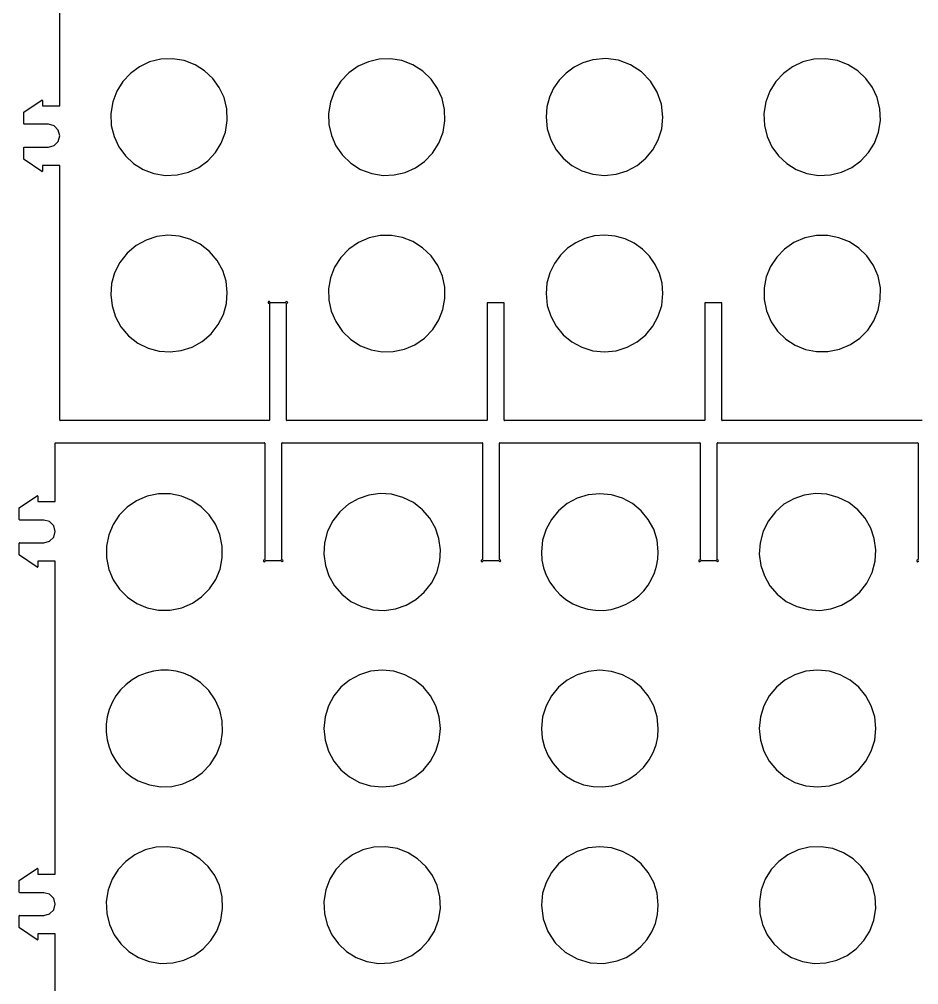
# Model space of a CAD drawing. Extents: x -3 to 521, y -41 to 535.
# Drawn here: x -2.6 to 160.5, y 166.4 to 341.4 of the extents above; entities that cross this region are included whole.
import ezdxf

# ---------------------------------------------------------------- set-up
doc = ezdxf.new("R2010")
doc.units = 0

msp = doc.modelspace()

# ---------------------------------------------------------------- linework, layer by layer
at = {"layer": 'Layer 1'}
for p, q in [((4.76585, 325.731), (4.76585, 382.48)), ((25.2134, 334.282), (23.07209, 334.192609)), ((27.32802, 333.933957), (25.21336, 334.2824)), ((64.7171, 334.268855), (62.674659, 334.195144)), ((66.768869, 333.938153), (64.7171, 334.268855)), ((103.730953, 334.299604), (101.384, 334.088)), ((106.039343, 333.993872), (103.730953, 334.299604)), ((143.613, 334.282), (141.47169, 334.192609)), ((145.72822, 333.933957), (143.61356, 334.2824)), ((19.200724, 332.826931), (17.560442, 331.630294)), ((21.052902, 333.694311), (19.200724, 332.826931)), ((23.07209, 334.192609), (21.052902, 333.694311)), ((29.271865, 333.194439), (27.32802, 333.933957)), ((31.005169, 332.108819), (29.271865, 333.194439)), ((58.844838, 332.910644), (57.170995, 331.737935)), ((60.698316, 333.73606), (58.844838, 332.910644)), ((62.674659, 334.195144), (60.698316, 333.73606)), ((68.7732, 333.184), (66.768869, 333.938153)), ((70.57958, 332.033601), (68.77323, 333.1839)), ((97.97808, 332.749048), (96.533684, 331.688153)), ((99.603264, 333.5593), (97.97808, 332.749048)), ((101.384, 334.088), (99.603264, 333.5593)), ((108.225279, 333.191489), (106.039343, 333.993872)), ((110.204871, 331.913139), (108.225279, 333.191489)), ((137.600324, 332.826931), (135.960042, 331.630294)), ((139.452502, 333.694311), (137.600324, 332.826931)), ((141.47169, 334.192609), (139.452502, 333.694311)), ((147.672065, 333.194439), (145.72822, 333.933957)), ((149.405369, 332.108819), (147.672065, 333.194439)), ((17.560442, 331.630294), (16.176946, 330.144225)), ((32.488205, 330.722072), (31.005169, 332.108819)), ((57.170995, 331.737935), (55.733554, 330.236973)), ((72.075742, 330.591165), (70.57958, 332.033601)), ((96.533684, 331.688153), (95.295313, 330.407522)), ((111.853114, 330.229019), (110.204871, 331.913139)), ((135.960042, 331.630294), (134.576546, 330.144225)), ((150.888405, 330.722072), (149.405369, 332.108819)), ((16.176946, 330.144225), (15.095123, 328.408549)), ((33.681248, 329.079175), (32.488205, 330.722072)), ((34.544571, 327.225102), (33.681248, 329.079175)), ((55.733554, 330.236973), (54.589285, 328.426797)), ((73.242863, 328.913421), (72.075742, 330.591165)), ((95.295313, 330.407522), (94.288203, 328.938064)), ((113.07624, 328.247581), (111.853114, 330.229019)), ((134.576546, 330.144225), (133.494723, 328.408549)), ((152.081448, 329.079175), (150.888405, 330.722072)), ((152.944771, 327.225102), (152.081448, 329.079175)), ((15.095123, 328.408549), (14.359861, 326.46309)), ((54.589285, 328.426797), (53.828453, 326.424992)), ((74.062095, 327.057202), (73.242863, 328.913421)), ((93.537592, 327.310685), (93.068715, 325.556295)), ((94.288203, 328.938064), (93.537592, 327.310685)), ((113.837213, 326.046886), (113.07624, 328.247581)), ((133.494723, 328.408549), (132.759461, 326.46309)), ((-1.70986, 324.653), (1.49013, 326.786)), ((1.563007, 326.789394), (1.49055, 326.786)), ((1.6, 326.727), (1.563007, 326.789394)), ((1.6, 326.727), (1.6, 325.731)), ((1.6, 325.731), (4.76585, 325.731)), ((14.359861, 326.46309), (14.016049, 324.347672)), ((35.038448, 325.204828), (34.544571, 327.225102)), ((53.828453, 326.424992), (53.490913, 324.374337)), ((74.514587, 325.079339), (74.062095, 327.057202)), ((93.068715, 325.556295), (92.90681, 323.7058)), ((114.099, 323.705), (113.837213, 326.046886)), ((132.759461, 326.46309), (132.415649, 324.347672)), ((153.438648, 325.204828), (152.944771, 327.225102)), ((-1.7408, 322.461), (-1.7408, 324.594)), ((-1.70945, 324.653), (-1.740799, 324.594422)), ((14.016049, 324.347672), (14.100752, 322.206172)), ((35.123151, 323.063328), (35.038448, 325.204828)), ((53.490913, 324.374337), (53.557813, 322.331661)), ((74.581487, 323.036663), (74.514587, 325.079339)), ((132.415649, 324.347672), (132.500352, 322.206172)), ((153.523351, 323.063328), (153.438648, 325.204828)), ((-1.7408, 322.461), (-1.72018, 322.411219)), ((-1.72018, 322.411219), (-1.6704, 322.3906)), ((2.70293, 322.39), (-1.6704, 322.39)), ((3.734395, 322.11348), (2.70293, 322.38986)), ((4.48948, 321.358395), (3.734395, 322.11348)), ((14.100752, 322.206172), (14.594629, 320.185898)), ((34.779339, 320.94791), (35.123151, 323.063328)), ((53.557813, 322.331661), (54.010305, 320.353798)), ((74.243947, 320.986008), (74.581487, 323.036663)), ((92.9066, 323.705), (93.127549, 321.574531)), ((113.878151, 321.574531), (114.0991, 323.705)), ((132.500352, 322.206172), (132.994229, 320.185898)), ((153.179539, 320.94791), (153.523351, 323.063328)), ((4.76586, 320.32693), (4.48948, 321.358395)), ((4.48948, 319.295465), (4.76586, 320.32693)), ((34.044077, 319.002451), (34.779339, 320.94791)), ((54.010305, 320.353798), (54.829537, 318.497579)), ((73.483115, 318.984203), (74.243947, 320.986008)), ((93.127549, 321.574531), (93.748657, 319.590901)), ((113.257043, 319.590901), (113.878151, 321.574531)), ((152.444277, 319.002451), (153.179539, 320.94791)), ((2.70293, 318.264), (3.734395, 318.54038)), ((3.734395, 318.54038), (4.48948, 319.295465)), ((14.594629, 320.185898), (15.457952, 318.331825)), ((32.962254, 317.266775), (34.044077, 319.002451)), ((54.829537, 318.497579), (55.996658, 316.819835)), ((72.338846, 317.174027), (73.483115, 318.984203)), ((93.748657, 319.590901), (94.7275, 317.796404)), ((112.2782, 317.796404), (113.257043, 319.590901)), ((132.994229, 320.185898), (133.857552, 318.331825)), ((151.362454, 317.266775), (152.444277, 319.002451)), ((-1.72018, 318.24338), (-1.7408, 318.1936)), ((-1.7408, 316.061), (-1.7408, 318.194)), ((-1.6704, 318.264), (-1.72018, 318.24338)), ((-1.6704, 318.264), (2.70293, 318.264)), ((15.457952, 318.331825), (16.650995, 316.688928)), ((31.578758, 315.780706), (32.962254, 317.266775)), ((55.996658, 316.819835), (57.49282, 315.377399)), ((70.901405, 315.673065), (72.338846, 317.174027)), ((94.7275, 317.796404), (96.021652, 316.233336)), ((110.984048, 316.233336), (112.2782, 317.796404)), ((133.857552, 318.331825), (135.050595, 316.688928)), ((149.978958, 315.780706), (151.362454, 317.266775)), ((-1.7408, 316.061), (-1.709451, 316.002425)), ((1.49013, 313.869), (-1.70986, 316.002)), ((16.650995, 316.688928), (18.134031, 315.302181)), ((18.134031, 315.302181), (19.867335, 314.216561)), ((29.938476, 314.584069), (31.578758, 315.780706)), ((57.49282, 315.377399), (59.29917, 314.2271)), ((69.227562, 314.500356), (70.901405, 315.673065)), ((96.021652, 316.233336), (97.588688, 314.943992)), ((109.417012, 314.943992), (110.984048, 316.233336)), ((135.050595, 316.688928), (136.533631, 315.302181)), ((136.533631, 315.302181), (138.266935, 314.216561)), ((148.338676, 314.584069), (149.978958, 315.780706)), ((1.49055, 313.869), (1.562819, 313.865506)), ((1.562819, 313.865506), (1.600001, 313.927575)), ((4.76585, 314.924), (1.6, 314.924)), ((1.6, 314.924), (1.6, 313.927)), ((4.76585, 268.772), (4.76585, 314.924)), ((19.867335, 314.216561), (21.81118, 313.477043)), ((21.81118, 313.477043), (23.92584, 313.1286)), ((26.06711, 313.218391), (28.086298, 313.716689)), ((28.086298, 313.716689), (29.938476, 314.584069)), ((59.2992, 314.227), (61.303531, 313.472847)), ((61.303531, 313.472847), (63.3553, 313.142145)), ((65.397741, 313.215856), (67.374084, 313.67494)), ((67.374084, 313.67494), (69.227562, 314.500356)), ((97.588688, 314.943992), (99.386184, 313.970666)), ((99.386184, 313.970666), (101.371713, 313.355655)), ((101.371713, 313.355655), (103.50285, 313.141252)), ((103.50285, 313.141252), (105.633987, 313.355655)), ((105.633987, 313.355655), (107.619516, 313.970666)), ((107.619516, 313.970666), (109.417012, 314.943992)), ((138.266935, 314.216561), (140.21078, 313.477043)), ((140.21078, 313.477043), (142.32544, 313.1286)), ((144.46731, 313.218391), (146.486498, 313.716689)), ((146.486498, 313.716689), (148.338676, 314.584069)), ((23.9258, 313.129), (26.06711, 313.218391)), ((63.3553, 313.142145), (65.397741, 313.215856)), ((142.326, 313.129), (144.46731, 313.218391)), ((20.400843, 301.421753), (18.581136, 300.416082)), ((22.348651, 302.04337), (20.400843, 301.421753)), ((24.364623, 302.279657), (22.348651, 302.04337)), ((26.388822, 302.129339), (24.364623, 302.279657)), ((28.361309, 301.591141), (26.388822, 302.129339)), ((30.222148, 300.663786), (28.361309, 301.591141)), ((58.938367, 300.989488), (57.1722, 299.778)), ((60.85183, 301.801049), (58.938367, 300.989488)), ((62.852898, 302.21761), (60.85183, 301.801049)), ((64.881881, 302.244093), (62.852898, 302.21761)), ((66.879085, 301.885426), (64.881881, 302.244093)), ((68.784822, 301.146531), (66.879085, 301.885426)), ((70.539399, 300.032334), (68.784822, 301.146531)), ((99.942756, 301.685984), (98.299427, 300.935833)), ((101.700507, 302.14829), (99.942756, 301.685984)), ((103.536383, 302.302291), (101.700507, 302.14829)), ((105.414084, 302.127526), (103.536383, 302.302291)), ((107.231609, 301.624622), (105.414084, 302.127526)), ((108.893367, 300.829188), (107.231609, 301.624622)), ((139.827305, 301.791056), (137.856381, 300.952488)), ((141.92577, 302.220223), (139.827305, 301.791056)), ((144.004369, 302.2236), (141.92577, 302.220223)), ((146.010017, 301.828951), (144.004369, 302.2236)), ((147.889628, 301.064038), (146.010017, 301.828951)), ((149.590117, 299.956624), (147.889628, 301.064038)), ((18.581136, 300.416082), (16.949468, 299.027632)), ((31.9114, 299.346), (30.222148, 300.663786)), ((33.290913, 297.710273), (31.9114, 299.346)), ((57.1722, 299.778), (55.692542, 298.229562)), ((72.083125, 298.547761), (70.539399, 300.032334)), ((96.806819, 299.918299), (95.501229, 298.653841)), ((98.299427, 300.935833), (96.806819, 299.918299)), ((110.372684, 299.773235), (108.893367, 300.829188)), ((111.642884, 298.48877), (110.372684, 299.773235)), ((136.143631, 299.774749), (134.716979, 298.310837)), ((137.856381, 300.952488), (136.143631, 299.774749)), ((151.058399, 298.534471), (149.590117, 299.956624)), ((16.949468, 299.027632), (15.627156, 297.34192)), ((34.287823, 295.888541), (33.290913, 297.710273)), ((55.692542, 298.229562), (54.58393, 296.471451)), ((73.300222, 296.785455), (72.083125, 298.547761)), ((95.501229, 298.653841), (94.418957, 297.162921)), ((112.677291, 297.007805), (111.642884, 298.48877)), ((134.716979, 298.310837), (133.604353, 296.613754)), ((152.241389, 296.825342), (151.058399, 298.534471)), ((15.627156, 297.34192), (14.694813, 295.483576)), ((34.901077, 293.940534), (34.287823, 295.888541)), ((54.58393, 296.471451), (53.851098, 294.563375)), ((74.117863, 294.874581), (73.300222, 296.785455)), ((94.418957, 297.162921), (93.5963, 295.466)), ((113.44923, 295.362349), (112.677291, 297.007805)), ((133.604353, 296.613754), (132.833676, 294.736499)), ((153.086, 294.857), (152.241389, 296.825342)), ((14.694813, 295.483576), (14.151325, 293.512539)), ((53.851098, 294.563375), (53.498782, 292.56504)), ((74.540783, 292.874848), (74.117863, 294.874581)), ((93.5963, 295.466), (93.080472, 293.617206)), ((113.932025, 293.58441), (113.44923, 295.362349)), ((132.833676, 294.736499), (132.432875, 292.732071)), ((153.509126, 292.757528), (153.0864, 294.8573)), ((14.151325, 293.512539), (13.995577, 291.488751)), ((35.129619, 291.925981), (34.901077, 293.940534)), ((53.498782, 292.56504), (53.531717, 290.536152)), ((74.573718, 290.84596), (74.540783, 292.874848)), ((93.080472, 293.617206), (92.90662, 291.70569)), ((114.099, 291.706), (113.932025, 293.58441)), ((132.432875, 292.732071), (132.429874, 290.653472)), ((153.506125, 290.678929), (153.509126, 292.757528)), ((13.995577, 291.488751), (14.226456, 289.472153)), ((34.972392, 289.904612), (35.129619, 291.925981)), ((53.531717, 290.536152), (53.954637, 288.536419)), ((74.221402, 288.847625), (74.573718, 290.84596)), ((92.9066, 291.705), (93.127549, 289.574531)), ((113.878151, 289.574531), (114.0991, 291.705)), ((132.429874, 290.653472), (132.8526, 288.5537)), ((153.105324, 288.674501), (153.506125, 290.678929)), ((14.226456, 289.472153), (14.842845, 287.522684)), ((34.428342, 287.936155), (34.972392, 289.904612)), ((42.5066, 290.105), (42.564086, 289.966218)), ((42.6048, 290.274972), (42.506666, 290.105)), ((42.564086, 289.966218), (42.702868, 289.908734)), ((42.801067, 290.274972), (42.6048, 290.274972)), ((42.7733, 289.839), (42.702903, 289.9094)), ((42.7733, 289.839), (42.7733, 268.772)), ((42.8992, 290.105), (42.801067, 290.274972)), ((42.8992, 290.105), (42.91982, 290.055219)), ((42.91982, 290.055219), (42.9696, 290.0346)), ((45.6361, 290.035), (42.9694, 290.035)), ((45.6362, 290.035), (45.685981, 290.05562)), ((45.685981, 290.05562), (45.7066, 290.1054)), ((45.764119, 290.244515), (45.706634, 290.105734)), ((45.9029, 290.302), (45.764119, 290.244515)), ((45.853119, 289.88838), (45.8325, 289.8386)), ((45.8326, 268.772), (45.8326, 289.839)), ((45.9029, 289.909), (45.853119, 289.88838)), ((46.098723, 290.105266), (45.9029, 290.301531)), ((45.9029, 289.909), (46.098723, 290.105266)), ((73.48857, 286.939549), (74.221402, 288.847625)), ((85.2991, 290.035), (82.2401, 290.035)), ((82.2401, 290.035), (82.2401, 268.772)), ((85.2991, 268.772), (85.2991, 290.035)), ((93.127549, 289.574531), (93.748657, 287.590901)), ((113.257043, 287.590901), (113.878151, 289.574531)), ((124.766, 290.035), (121.707, 290.035)), ((121.707, 290.035), (121.707, 268.772)), ((124.766, 268.772), (124.766, 290.035)), ((14.842845, 287.522684), (15.843632, 285.700286)), ((33.496414, 286.080341), (34.428342, 287.936155)), ((53.954637, 288.536419), (54.772278, 286.625545)), ((93.748657, 287.590901), (94.7275, 285.796404)), ((112.2782, 285.796404), (113.257043, 287.590901)), ((132.853, 288.554), (133.697611, 286.585658)), ((152.334647, 286.797246), (153.105324, 288.674501)), ((15.843632, 285.700286), (17.2277, 284.0649)), ((32.175551, 284.396898), (33.496414, 286.080341)), ((54.772278, 286.625545), (55.989375, 284.863239)), ((72.379958, 285.181438), (73.48857, 286.939549)), ((94.7275, 285.796404), (96.021652, 284.233336)), ((110.984048, 284.233336), (112.2782, 285.796404)), ((133.697611, 286.585658), (134.880601, 284.876529)), ((151.222021, 285.100163), (152.334647, 286.797246)), ((17.2278, 284.065), (18.917212, 282.75178)), ((30.546093, 283.009987), (32.175551, 284.396898)), ((55.989375, 284.863239), (57.533101, 283.378666)), ((69.134133, 282.421512), (70.9003, 283.633)), ((70.9003, 283.633), (72.379958, 285.181438)), ((96.021652, 284.233336), (97.588688, 282.943992)), ((109.417012, 282.943992), (110.984048, 284.233336)), ((134.880601, 284.876529), (136.348883, 283.454376)), ((148.082619, 282.458512), (149.795369, 283.636251)), ((149.795369, 283.636251), (151.222021, 285.100163)), ((18.917212, 282.75178), (20.77723, 281.828272)), ((20.77723, 281.828272), (22.748132, 281.293149)), ((26.78369, 281.382754), (28.728898, 282.00483)), ((28.728898, 282.00483), (30.546093, 283.009987)), ((57.533101, 283.378666), (59.287678, 282.264469)), ((59.287678, 282.264469), (61.193415, 281.525574)), ((67.22067, 281.609951), (69.134133, 282.421512)), ((97.588688, 282.943992), (99.386184, 281.970666)), ((99.386184, 281.970666), (101.371713, 281.355655)), ((105.633987, 281.355655), (107.619516, 281.970666)), ((107.619516, 281.970666), (109.417012, 282.943992)), ((136.348883, 283.454376), (138.049372, 282.346962)), ((138.049372, 282.346962), (139.928983, 281.582049)), ((146.111695, 281.619944), (148.082619, 282.458512)), ((22.748132, 281.293149), (24.770194, 281.145085)), ((24.770194, 281.145085), (26.78369, 281.382754)), ((61.193415, 281.525574), (63.190619, 281.166907)), ((63.190619, 281.166907), (65.219602, 281.19339)), ((65.219602, 281.19339), (67.22067, 281.609951)), ((101.371713, 281.355655), (103.50285, 281.141252)), ((103.50285, 281.141252), (105.633987, 281.355655)), ((139.928983, 281.582049), (141.934631, 281.1874)), ((141.934631, 281.1874), (144.01323, 281.190777)), ((144.01323, 281.190777), (146.111695, 281.619944)), ((4.76586, 268.772), (4.78648, 268.722219)), ((4.78648, 268.722219), (4.83626, 268.7016)), ((42.703, 268.702), (4.83627, 268.702)), ((42.7029, 268.702), (42.773297, 268.7724)), ((45.8325, 268.772), (45.85312, 268.722219)), ((45.85312, 268.722219), (45.9029, 268.7016)), ((82.1695, 268.702), (45.9028, 268.702)), ((82.1695, 268.702), (82.239897, 268.7724)), ((85.2991, 268.772), (85.31972, 268.722219)), ((85.31972, 268.722219), (85.3695, 268.7016)), ((121.636, 268.702), (85.3696, 268.702)), ((121.636, 268.702), (121.706397, 268.7724)), ((124.766, 268.772), (124.78662, 268.722219)), ((124.78662, 268.722219), (124.8364, 268.7016)), ((161.103, 268.702), (124.836, 268.702)), ((3.99893, 264.675), (3.92853, 264.605)), ((3.92853, 254.008), (3.92853, 264.605)), ((3.99892, 264.675), (41.8657, 264.675)), ((41.91538, 264.654781), (41.8656, 264.6754)), ((41.936, 264.605), (41.91538, 264.654781)), ((41.9359, 264.605), (41.9359, 243.539)), ((45.015819, 264.65438), (44.9952, 264.6046)), ((44.9952, 243.539), (44.9952, 264.605)), ((45.0656, 264.675), (45.015819, 264.65438)), ((45.0655, 264.675), (81.3321, 264.675)), ((81.38198, 264.654781), (81.3322, 264.6754)), ((81.4026, 264.605), (81.38198, 264.654781)), ((81.4027, 264.605), (81.4027, 243.539)), ((84.4617, 243.539), (84.4617, 264.605)), ((84.482419, 264.65438), (84.4618, 264.6046)), ((84.5322, 264.675), (84.482419, 264.65438)), ((84.5323, 264.675), (120.799, 264.675)), ((120.84838, 264.654781), (120.7986, 264.6754)), ((120.869, 264.605), (120.84838, 264.654781)), ((120.869, 264.605), (120.869, 243.539)), ((123.928, 243.539), (123.928, 264.605)), ((123.949219, 264.65438), (123.9286, 264.6046)), ((123.999, 264.675), (123.949219, 264.65438)), ((123.999, 264.675), (160.265, 264.675)), ((160.336, 264.605), (160.265602, 264.6754)), ((160.336, 264.605), (160.336, 243.539)), ((-2.5472, 252.93), (0.652799, 255.063)), ((0.725486, 255.067071), (0.653215, 255.063578)), ((0.762666, 255.005), (0.725486, 255.067071)), ((0.762665, 255.005), (0.762665, 254.008)), ((0.762665, 254.008), (3.92853, 254.008)), ((18.659321, 254.162341), (16.97256, 253.008047)), ((20.570202, 254.979809), (18.659321, 254.162341)), ((22.6674, 255.414), (20.570202, 254.979809)), ((24.805792, 255.403484), (22.6674, 255.414)), ((26.837881, 254.981595), (24.805792, 255.403484)), ((28.71758, 254.186175), (26.837881, 254.981595)), ((30.398803, 253.055065), (28.71758, 254.186175)), ((58.865367, 254.521039), (57.102863, 253.513677)), ((60.786944, 255.175819), (58.865367, 254.521039)), ((62.812924, 255.45335), (60.786944, 255.175819)), ((64.888633, 255.328966), (62.812924, 255.45335)), ((66.9594, 254.778), (64.888633, 255.328966)), ((68.87412, 253.816177), (66.95935, 254.7781)), ((70.509518, 252.531844), (68.87412, 253.816177)), ((98.549084, 254.605334), (96.751588, 253.632008)), ((100.534613, 255.220345), (98.549084, 254.605334)), ((102.66575, 255.434748), (100.534613, 255.220345)), ((104.796887, 255.220345), (102.66575, 255.434748)), ((106.782416, 254.605334), (104.796887, 255.220345)), ((108.579912, 253.632008), (106.782416, 254.605334)), ((137.798967, 254.521039), (136.036463, 253.513677)), ((139.720544, 255.175819), (137.798967, 254.521039)), ((141.746524, 255.45335), (139.720544, 255.175819)), ((143.822233, 255.328966), (141.746524, 255.45335)), ((145.893, 254.778), (143.822233, 255.328966)), ((147.805178, 253.814728), (145.893, 254.778)), ((149.438131, 252.529809), (147.805178, 253.814728)), ((-2.57813, 250.738), (-2.57813, 252.871)), ((-2.54678, 252.93), (-2.578129, 252.871425)), ((16.97256, 253.008047), (15.547721, 251.563377)), ((31.835465, 251.626106), (30.398803, 253.055065)), ((55.554106, 252.178399), (54.273767, 250.539871)), ((57.102863, 253.513677), (55.554106, 252.178399)), ((71.841013, 250.979833), (70.509518, 252.531844)), ((95.184552, 252.342664), (93.8904, 250.779596)), ((96.751588, 253.632008), (95.184552, 252.342664)), ((110.146948, 252.342664), (108.579912, 253.632008)), ((111.4411, 250.779596), (110.146948, 252.342664)), ((134.487706, 252.178399), (133.207367, 250.539871)), ((136.036463, 253.513677), (134.487706, 252.178399)), ((150.767414, 250.977866), (149.438131, 252.529809)), ((-2.57813, 250.738), (-2.50773, 250.667614)), ((1.8656, 250.668), (-2.50773, 250.668)), ((2.897065, 250.39148), (1.8656, 250.66786)), ((3.65215, 249.636395), (2.897065, 250.39148)), ((15.547721, 251.563377), (14.422607, 249.874781)), ((32.981479, 249.937138), (31.835465, 251.626106)), ((54.273767, 250.539871), (53.316519, 248.62276)), ((72.844071, 249.214876), (71.841013, 250.979833)), ((93.8904, 250.779596), (92.911557, 248.985099)), ((112.419943, 248.985099), (111.4411, 250.779596)), ((133.207367, 250.539871), (132.250119, 248.62276)), ((151.768582, 249.213521), (150.767414, 250.977866)), ((3.92853, 248.60493), (3.65215, 249.636395)), ((3.65215, 247.573465), (3.92853, 248.60493)), ((14.422607, 249.874781), (13.63502, 247.988709)), ((33.790759, 248.026002), (32.981479, 249.937138)), ((53.316519, 248.62276), (52.760502, 246.553344)), ((73.49416, 247.291707), (72.844071, 249.214876)), ((92.911557, 248.985099), (92.290449, 247.001469)), ((113.041051, 247.001469), (112.419943, 248.985099)), ((132.250119, 248.62276), (131.694102, 246.553344)), ((152.41719, 247.291398), (151.768582, 249.213521)), ((1.8656, 246.542), (2.897065, 246.81838)), ((2.897065, 246.81838), (3.65215, 247.573465)), ((13.63502, 247.988709), (13.222764, 245.951612)), ((34.217219, 245.930539), (33.790759, 248.026002)), ((73.766747, 245.265056), (73.49416, 247.291707)), ((92.290449, 247.001469), (92.0695, 244.871)), ((113.262, 244.871), (113.041051, 247.001469)), ((152.688794, 245.266119), (152.41719, 247.291398)), ((-2.557515, 246.521375), (-2.57813, 246.471586)), ((-2.57813, 244.338), (-2.57813, 246.471)), ((-2.50773, 246.542), (-2.557515, 246.521375)), ((-2.50773, 246.542), (1.8656, 246.542)), ((13.222764, 245.951612), (13.223641, 243.809939)), ((34.218404, 243.792121), (34.217219, 245.930539)), ((52.760502, 246.553344), (52.631053, 244.477944)), ((73.637298, 243.189656), (73.766747, 245.265056)), ((131.694102, 246.553344), (131.564653, 244.477944)), ((152.558947, 243.192308), (152.688794, 245.266119)), ((-2.57813, 244.338), (-2.546781, 244.279411)), ((0.652799, 242.145), (-2.547201, 244.2786)), ((13.223641, 243.809939), (13.651066, 241.711352)), ((33.807641, 241.757755), (34.218404, 243.792121)), ((41.8656, 243.468), (41.695624, 243.369864)), ((41.695624, 243.369864), (41.695624, 243.173593)), ((41.8656, 243.468), (41.936, 243.538386)), ((41.8656, 243.075), (42.061866, 243.271257)), ((42.082414, 243.321375), (42.0618, 243.271586)), ((42.1322, 243.342), (42.082414, 243.321375)), ((42.1324, 243.341), (44.7988, 243.341)), ((44.848685, 243.32079), (44.7989, 243.341414)), ((44.8693, 243.271), (44.848685, 243.32079)), ((44.8693, 243.271), (45.065566, 243.075177)), ((44.9952, 243.538), (45.0656, 243.467614)), ((45.204322, 243.409793), (45.065534, 243.467285)), ((45.065566, 243.075177), (45.261831, 243.271)), ((45.2618, 243.271), (45.204322, 243.409793)), ((52.631053, 244.477944), (52.90364, 242.451293)), ((81.3322, 243.468), (81.162224, 243.369864)), ((81.162224, 243.369864), (81.162224, 243.173593)), ((81.3322, 243.468), (81.4026, 243.538386)), ((81.3322, 243.075), (81.528466, 243.271257)), ((81.549114, 243.321375), (81.5285, 243.271586)), ((81.5989, 243.342), (81.549114, 243.321375)), ((81.5988, 243.341), (84.2656, 243.341)), ((84.315285, 243.32079), (84.2655, 243.341414)), ((84.3359, 243.271), (84.315285, 243.32079)), ((84.3359, 243.271), (84.532165, 243.0755)), ((84.4618, 243.538), (84.5322, 243.467614)), ((84.532165, 243.0755), (84.728431, 243.271)), ((84.671022, 243.409793), (84.532234, 243.467285)), ((84.7285, 243.271), (84.671022, 243.409793)), ((92.0693, 244.871), (92.169991, 243.412237)), ((92.169991, 243.412237), (92.465117, 242.001022)), ((112.949935, 242.317451), (113.183023, 243.577745)), ((113.183023, 243.577745), (113.26218, 244.87131)), ((120.799, 243.468), (120.629024, 243.369864)), ((120.629024, 243.369864), (120.629024, 243.173593)), ((120.799, 243.468), (120.8694, 243.538386)), ((120.799, 243.075), (120.995266, 243.271257)), ((121.016214, 243.321375), (120.9956, 243.271586)), ((121.066, 243.342), (121.016214, 243.321375)), ((121.066, 243.341), (123.732, 243.341)), ((123.782385, 243.32079), (123.7326, 243.341414)), ((123.803, 243.271), (123.782385, 243.32079)), ((123.803, 243.271), (123.999266, 243.075177)), ((123.928, 243.538), (123.9984, 243.467614)), ((124.137522, 243.409793), (123.998734, 243.467285)), ((123.999266, 243.075177), (124.195531, 243.271)), ((124.195, 243.271), (124.137522, 243.409793)), ((131.564653, 244.477944), (131.83724, 242.451293)), ((160.265, 243.468), (160.095024, 243.369864)), ((160.095024, 243.369864), (160.095024, 243.173593)), ((160.265, 243.468), (160.335397, 243.538386)), ((160.265, 243.075), (160.461266, 243.271257)), ((0.653215, 242.146), (0.725478, 242.142503)), ((0.725478, 242.142503), (0.762666, 242.204561)), ((3.92853, 243.2), (0.762665, 243.2)), ((0.762665, 243.2), (0.762665, 242.204)), ((3.92853, 186.454), (3.92853, 243.2)), ((13.651066, 241.711352), (14.462366, 239.797844)), ((33.022519, 239.873731), (33.807641, 241.757755)), ((41.695624, 243.173593), (41.8656, 243.075457)), ((52.90364, 242.451293), (53.553729, 240.528124)), ((73.081281, 241.12024), (73.637298, 243.189656)), ((81.162224, 243.173593), (81.3322, 243.075457)), ((92.465117, 242.001022), (92.944348, 240.65444)), ((112.569436, 241.102851), (112.949935, 242.317451)), ((120.629024, 243.173593), (120.799, 243.075457)), ((131.83724, 242.451293), (132.487329, 240.528124)), ((152.003205, 241.124588), (152.558947, 243.192308)), ((160.095024, 243.173593), (160.265, 243.075457)), ((14.462366, 239.797844), (15.611213, 238.107368)), ((31.900625, 238.186343), (33.022519, 239.873731)), ((53.553729, 240.528124), (54.556787, 238.763167)), ((72.124033, 239.203129), (73.081281, 241.12024)), ((92.944348, 240.65444), (93.597356, 239.389575)), ((111.392288, 238.860416), (112.048047, 239.946365)), ((112.048047, 239.946365), (112.569436, 241.102851)), ((132.487329, 240.528124), (133.490387, 238.763167)), ((151.046862, 239.208935), (152.003205, 241.124588)), ((15.611213, 238.107368), (17.05128, 236.677877)), ((30.479549, 236.741884), (31.900625, 238.186343)), ((54.556787, 238.763167), (55.888282, 237.211156)), ((70.843694, 237.564601), (72.124033, 239.203129)), ((93.597356, 239.389575), (94.413815, 238.223515)), ((94.413815, 238.223515), (95.383396, 237.173343)), ((110.60868, 237.857425), (111.392288, 238.860416)), ((133.490387, 238.763167), (134.821882, 237.211156)), ((149.767862, 237.571342), (151.046862, 239.208935)), ((17.05128, 236.677877), (18.736238, 235.547322)), ((28.796877, 235.586645), (30.479549, 236.741884)), ((55.888282, 237.211156), (57.52368, 235.926823)), ((69.294937, 236.229323), (70.843694, 237.564601)), ((95.383396, 237.173343), (96.49577, 236.256146)), ((96.49577, 236.256146), (97.740611, 235.489009)), ((108.684, 236.15), (109.703744, 236.949812)), ((109.703744, 236.949812), (110.60868, 237.857425)), ((134.821882, 237.211156), (136.45728, 235.926823)), ((146.460031, 235.228902), (148.220741, 236.23645)), ((148.220741, 236.23645), (149.767862, 237.571342)), ((18.736238, 235.547322), (20.619759, 234.753656)), ((20.619759, 234.753656), (22.655516, 234.334831)), ((24.7971, 234.329), (26.890198, 234.76692)), ((26.890198, 234.76692), (28.796877, 235.586645)), ((57.52368, 235.926823), (59.43845, 234.9649)), ((59.4384, 234.965), (61.509167, 234.414034)), ((63.584876, 234.28965), (65.610856, 234.567181)), ((65.610856, 234.567181), (67.532433, 235.221961)), ((67.532433, 235.221961), (69.294937, 236.229323)), ((97.740611, 235.489009), (99.079021, 234.900126)), ((99.079021, 234.900126), (100.465706, 234.505496)), ((100.465706, 234.505496), (101.880738, 234.303919)), ((104.716125, 234.475105), (106.096626, 234.845462)), ((106.096626, 234.845462), (107.42576, 235.404058)), ((107.42576, 235.404058), (108.6836, 236.14969)), ((136.45728, 235.926823), (138.37205, 234.9649)), ((138.372, 234.965), (140.441718, 234.416747)), ((142.515986, 234.294408), (144.540268, 234.57334)), ((144.540268, 234.57334), (146.460031, 235.228902)), ((22.655516, 234.334831), (24.79718, 234.3288)), ((61.509167, 234.414034), (63.584876, 234.28965)), ((101.880738, 234.303919), (103.304187, 234.294189)), ((103.304187, 234.294189), (104.716125, 234.475105)), ((140.441718, 234.416747), (142.515986, 234.294408)), ((19.114674, 222.408977), (17.892154, 221.713154)), ((20.401255, 222.930881), (19.114674, 222.408977)), ((21.734099, 223.277794), (20.401255, 222.930881)), ((23.095406, 223.448645), (21.734099, 223.277794)), ((24.467378, 223.442363), (23.095406, 223.448645)), ((25.832217, 223.257876), (24.467378, 223.442363)), ((27.172124, 222.894112), (25.832217, 223.257876)), ((28.4693, 222.35), (27.172124, 222.894112)), ((30.27558, 221.199601), (28.46923, 222.3499)), ((59.084801, 222.625943), (57.290304, 221.6471)), ((61.068431, 223.247051), (59.084801, 222.625943)), ((63.1989, 223.468), (61.068431, 223.247051)), ((65.329369, 223.246551), (63.1989, 223.4675)), ((67.312999, 222.625443), (65.329369, 223.246551)), ((69.107496, 221.6466), (67.312999, 222.625443)), ((98.549084, 222.605334), (96.751588, 221.632008)), ((100.534613, 223.220345), (98.549084, 222.605334)), ((102.66575, 223.434748), (100.534613, 223.220345)), ((104.796887, 223.220345), (102.66575, 223.434748)), ((106.782416, 222.605334), (104.796887, 223.220345)), ((108.579912, 221.632008), (106.782416, 222.605334)), ((138.017901, 222.625943), (136.223404, 221.6471)), ((140.001531, 223.247051), (138.017901, 222.625943)), ((142.132, 223.468), (140.001531, 223.247051)), ((144.262469, 223.246551), (142.132, 223.4675)), ((146.246099, 222.625443), (144.262469, 223.246551)), ((148.040596, 221.6466), (146.246099, 222.625443)), ((16.77235, 220.861823), (15.787368, 219.883312)), ((17.892154, 221.713154), (16.77235, 220.861823)), ((31.771742, 219.757165), (30.27558, 221.199601)), ((57.290304, 221.6471), (55.727236, 220.352948)), ((70.670564, 220.352448), (69.107496, 221.6466)), ((96.751588, 221.632008), (95.184552, 220.342664)), ((110.146948, 220.342664), (108.579912, 221.632008)), ((136.223404, 221.6471), (134.660336, 220.352948)), ((149.603664, 220.352448), (148.040596, 221.6466)), ((14.945178, 218.793571), (14.253751, 217.608549)), ((15.787368, 219.883312), (14.945178, 218.793571)), ((32.938863, 218.079421), (31.771742, 219.757165)), ((54.437892, 218.785912), (53.464566, 216.988416)), ((55.727236, 220.352948), (54.437892, 218.785912)), ((71.959908, 218.785412), (70.670564, 220.352448)), ((72.933234, 216.987916), (71.959908, 218.785412)), ((93.8904, 218.779596), (92.911557, 216.985099)), ((95.184552, 220.342664), (93.8904, 218.779596)), ((111.4411, 218.779596), (110.146948, 220.342664)), ((112.419943, 216.985099), (111.4411, 218.779596)), ((133.370992, 218.785912), (132.397666, 216.988416)), ((134.660336, 220.352948), (133.370992, 218.785912)), ((150.893008, 218.785412), (149.603664, 220.352448)), ((151.866334, 216.987916), (150.893008, 218.785412)), ((14.253751, 217.608549), (13.72106, 216.344197)), ((33.758095, 216.223202), (32.938863, 218.079421)), ((53.464566, 216.988416), (52.849555, 215.002887)), ((73.548245, 215.002387), (72.933234, 216.987916)), ((92.911557, 216.985099), (92.290449, 215.001469)), ((113.041051, 215.001469), (112.419943, 216.985099)), ((132.397666, 216.988416), (131.782655, 215.002887)), ((152.481345, 215.002387), (151.866334, 216.987916)), ((13.72106, 216.344197), (13.355074, 215.016464)), ((34.210587, 214.245339), (33.758095, 216.223202)), ((13.163765, 213.641301), (13.155105, 212.234656)), ((13.355074, 215.016464), (13.163765, 213.641301)), ((34.277487, 212.202663), (34.210587, 214.245339)), ((52.849555, 215.002887), (52.635152, 212.87175)), ((73.762648, 212.87125), (73.548245, 215.002387)), ((92.290449, 215.001469), (92.0695, 212.871)), ((113.262, 212.871), (113.041051, 215.001469)), ((131.782655, 215.002887), (131.568252, 212.87175)), ((152.695748, 212.87125), (152.481345, 215.002387)), ((13.155105, 212.234656), (13.332477, 210.839212)), ((33.939947, 210.152008), (34.277487, 212.202663)), ((52.635152, 212.87175), (52.849555, 210.740613)), ((73.548245, 210.740113), (73.762648, 212.87125)), ((92.0693, 212.871), (92.212116, 211.133468)), ((113.156101, 211.378413), (113.26183, 212.87149)), ((131.568252, 212.87175), (131.782655, 210.740613)), ((152.481345, 210.740113), (152.695748, 212.87125)), ((13.332477, 210.839212), (13.687401, 209.496936)), ((33.179115, 208.150203), (33.939947, 210.152008)), ((52.849555, 210.740613), (53.464566, 208.755084)), ((72.933234, 208.754584), (73.548245, 210.740113)), ((92.212116, 211.133468), (92.627177, 209.475737)), ((112.843084, 209.922199), (113.156101, 211.378413)), ((131.782655, 210.740613), (132.397666, 208.755084)), ((151.866334, 208.754584), (152.481345, 210.740113)), ((13.687401, 209.496936), (14.21005, 208.222708)), ((53.464566, 208.755084), (54.437892, 206.957588)), ((71.959908, 206.957088), (72.933234, 208.754584)), ((92.627177, 209.475737), (93.294511, 207.924388)), ((111.62, 207.206), (112.328981, 208.524257)), ((112.328981, 208.524257), (112.843084, 209.922199)), ((132.397666, 208.755084), (133.370992, 206.957588)), ((150.893008, 206.957088), (151.866334, 208.754584)), ((14.21005, 208.222708), (14.890596, 207.031404)), ((14.890596, 207.031404), (15.719211, 205.937903)), ((32.034846, 206.340027), (33.179115, 208.150203)), ((54.437892, 206.957588), (55.727236, 205.390552)), ((70.670564, 205.390052), (71.959908, 206.957088)), ((93.294511, 207.924388), (94.194147, 206.506)), ((94.194147, 206.506), (95.306114, 205.247152)), ((110.570305, 205.813549), (111.62, 207.20551)), ((133.370992, 206.957588), (134.660336, 205.390552)), ((149.603664, 205.390052), (150.893008, 206.957088)), ((15.719211, 205.937903), (16.686068, 204.957084)), ((16.686068, 204.957084), (17.781341, 204.103824)), ((28.923562, 203.666356), (30.597405, 204.839065)), ((30.597405, 204.839065), (32.034846, 206.340027)), ((55.727236, 205.390552), (57.290304, 204.0964)), ((69.107496, 204.0959), (70.670564, 205.390052)), ((95.306114, 205.247152), (96.610442, 204.174423)), ((109.333215, 204.634586), (110.570305, 205.813549)), ((134.660336, 205.390552), (136.223404, 204.0964)), ((148.040596, 204.0959), (149.603664, 205.390052)), ((17.781341, 204.103824), (18.995201, 203.393001)), ((18.9952, 203.393), (20.999531, 202.638847)), ((27.070084, 202.84094), (28.923562, 203.666356)), ((57.290304, 204.0964), (59.084801, 203.117557)), ((59.084801, 203.117557), (61.068431, 202.496449)), ((65.329369, 202.495949), (67.312999, 203.117057)), ((67.312999, 203.117057), (69.107496, 204.0959)), ((96.610442, 204.174423), (98.087159, 203.314393)), ((98.087159, 203.314393), (99.716294, 202.69364)), ((106.4212, 202.962789), (107.939817, 203.680405)), ((107.939817, 203.680405), (109.333215, 204.634586)), ((136.223404, 204.0964), (138.017901, 203.117557)), ((138.017901, 203.117557), (140.001531, 202.496449)), ((144.262469, 202.495949), (146.246099, 203.117057)), ((146.246099, 203.117057), (148.040596, 204.0959)), ((20.999531, 202.638847), (23.0513, 202.308145)), ((23.0513, 202.308145), (25.093741, 202.381856)), ((25.093741, 202.381856), (27.070084, 202.84094)), ((61.068431, 202.496449), (63.1989, 202.2755)), ((63.1989, 202.275), (65.329369, 202.495949)), ((99.716294, 202.69364), (101.424911, 202.347164)), ((101.424911, 202.347164), (103.132659, 202.284385)), ((103.132659, 202.284385), (104.808451, 202.493522)), ((104.808451, 202.493522), (106.4212, 202.962789)), ((140.001531, 202.496449), (142.132, 202.2755)), ((142.132, 202.275), (144.262469, 202.495949)), ((20.215545, 190.860266), (18.363389, 189.992877)), ((22.23471, 191.358582), (20.215545, 190.860266)), ((24.376, 191.448), (22.23471, 191.358582)), ((26.490687, 191.099936), (24.37605, 191.4484)), ((28.434508, 190.360404), (26.490687, 191.099936)), ((59.682202, 190.860311), (57.830024, 189.992931)), ((61.70139, 191.358609), (59.682202, 190.860311)), ((63.8427, 191.448), (61.70139, 191.358609)), ((65.95732, 191.099957), (63.84266, 191.4484)), ((67.901165, 190.360439), (65.95732, 191.099957)), ((100.534613, 191.221345), (98.549084, 190.606334)), ((102.66575, 191.435748), (100.534613, 191.221345)), ((104.796887, 191.221345), (102.66575, 191.435748)), ((106.782416, 190.606334), (104.796887, 191.221345)), ((138.615502, 190.860311), (136.763324, 189.992931)), ((140.63469, 191.358609), (138.615502, 190.860311)), ((142.776, 191.448), (140.63469, 191.358609)), ((144.89022, 191.099957), (142.77556, 191.4484)), ((146.834065, 190.360439), (144.89022, 191.099957)), ((18.363389, 189.992877), (16.72313, 188.796237)), ((30.167789, 189.274778), (28.434508, 190.360404)), ((31.650805, 187.888033), (30.167789, 189.274778)), ((57.830024, 189.992931), (56.189742, 188.796294)), ((69.634469, 189.274819), (67.901165, 190.360439)), ((71.117505, 187.888072), (69.634469, 189.274819)), ((96.751588, 189.633008), (95.184552, 188.343664)), ((98.549084, 190.606334), (96.751588, 189.633008)), ((108.579912, 189.633008), (106.782416, 190.606334)), ((110.146948, 188.343664), (108.579912, 189.633008)), ((136.763324, 189.992931), (135.123042, 188.796294)), ((148.567369, 189.274819), (146.834065, 190.360439)), ((150.050405, 187.888072), (148.567369, 189.274819)), ((-2.5472, 185.376), (0.6528, 187.5096)), ((0.72549, 187.51008), (0.653215, 187.506589)), ((0.762666, 187.448), (0.72549, 187.51008)), ((0.762665, 187.447), (0.762665, 186.454)), ((15.339654, 187.310171), (14.257848, 185.574503)), ((16.72313, 188.796237), (15.339654, 187.310171)), ((32.84383, 186.245142), (31.650805, 187.888033)), ((54.806246, 187.310225), (53.724423, 185.574549)), ((56.189742, 188.796294), (54.806246, 187.310225)), ((72.310548, 186.245175), (71.117505, 187.888072)), ((95.184552, 188.343664), (93.8904, 186.780596)), ((111.4411, 186.780596), (110.146948, 188.343664)), ((133.739546, 187.310225), (132.657723, 185.574549)), ((135.123042, 188.796294), (133.739546, 187.310225)), ((151.243448, 186.245175), (150.050405, 187.888072)), ((0.762665, 186.454), (3.92853, 186.454)), ((14.257848, 185.574503), (13.522598, 183.629058)), ((33.707138, 184.391081), (32.84383, 186.245142)), ((53.724423, 185.574549), (52.989161, 183.62909)), ((73.173871, 184.391102), (72.310548, 186.245175)), ((93.8904, 186.780596), (92.911557, 184.986099)), ((112.419943, 184.986099), (111.4411, 186.780596)), ((132.657723, 185.574549), (131.922461, 183.62909)), ((152.106771, 184.391102), (151.243448, 186.245175)), ((-2.57813, 183.183), (-2.57813, 185.314)), ((-2.54678, 185.374), (-2.578129, 185.315439)), ((34.201006, 182.370822), (33.707138, 184.391081)), ((73.667748, 182.370828), (73.173871, 184.391102)), ((92.911557, 184.986099), (92.290449, 183.002469)), ((113.041051, 183.002469), (112.419943, 184.986099)), ((152.600648, 182.370828), (152.106771, 184.391102)), ((-2.57813, 183.182), (-2.50773, 183.111614)), ((1.8656, 183.112), (-2.50773, 183.112)), ((2.897065, 182.83548), (1.8656, 183.11186)), ((3.65215, 182.080395), (2.897065, 182.83548)), ((3.92853, 181.04893), (3.65215, 182.080395)), ((13.522598, 183.629058), (13.178792, 181.513659)), ((34.285708, 180.229341), (34.201006, 182.370822)), ((52.989161, 183.62909), (52.645349, 181.513672)), ((73.752451, 180.229328), (73.667748, 182.370828)), ((92.290449, 183.002469), (92.0695, 180.872)), ((113.262, 180.872), (113.041051, 183.002469)), ((131.922461, 183.62909), (131.578649, 181.513672)), ((152.685351, 180.229328), (152.600648, 182.370828)), ((3.65215, 180.017465), (3.92853, 181.04893)), ((13.178792, 181.513659), (13.263494, 179.372178)), ((52.645349, 181.513672), (52.730052, 179.372172)), ((92.0693, 180.871), (92.362086, 178.396915)), ((113.123256, 179.16186), (113.26153, 180.8716)), ((131.578649, 181.513672), (131.663352, 179.372172)), ((-2.557515, 178.965375), (-2.57813, 178.915586)), ((-2.57813, 176.782), (-2.57813, 178.916)), ((-2.50773, 178.986), (-2.557515, 178.965375)), ((-2.50773, 178.986), (1.8656, 178.986)), ((1.8656, 178.986), (2.897065, 179.26238)), ((2.897065, 179.26238), (3.65215, 180.017465)), ((13.263494, 179.372178), (13.757362, 177.351919)), ((33.941902, 178.113942), (34.285708, 180.229341)), ((52.730052, 179.372172), (53.223929, 177.351898)), ((73.408639, 178.11391), (73.752451, 180.229328)), ((112.721006, 177.528206), (113.123256, 179.16186)), ((131.663352, 179.372172), (132.157229, 177.351898)), ((152.341539, 178.11391), (152.685351, 180.229328)), ((-2.57813, 176.782), (-2.546781, 176.723411)), ((13.757362, 177.351919), (14.62067, 175.497858)), ((33.206652, 176.168497), (33.941902, 178.113942)), ((53.223929, 177.351898), (54.087252, 175.497825)), ((72.673377, 176.168451), (73.408639, 178.11391)), ((92.362086, 178.396915), (93.209699, 176.089139)), ((112.073584, 175.99619), (112.721006, 177.528206)), ((132.157229, 177.351898), (133.020552, 175.497825)), ((151.606277, 176.168451), (152.341539, 178.11391)), ((0.652799, 174.589), (-2.547201, 176.7226)), ((3.92853, 175.645), (0.762665, 175.645)), ((0.762665, 175.645), (0.762665, 174.649)), ((3.92853, 118.898), (3.92853, 175.645)), ((14.62067, 175.497858), (15.813695, 173.854967)), ((32.124846, 174.432829), (33.206652, 176.168497)), ((54.087252, 175.497825), (55.280295, 173.854928)), ((71.591554, 174.432775), (72.673377, 176.168451)), ((93.209699, 176.089139), (94.566117, 174.038674)), ((111.199792, 174.591363), (112.073584, 175.99619)), ((133.020552, 175.497825), (134.213595, 173.854928)), ((150.524454, 174.432775), (151.606277, 176.168451)), ((0.653215, 174.59), (0.725478, 174.586503)), ((0.725478, 174.586503), (0.762666, 174.648561)), ((15.813695, 173.854967), (17.296711, 172.468222)), ((30.74137, 172.946763), (32.124846, 174.432829)), ((55.280295, 173.854928), (56.763331, 172.468181)), ((70.208058, 172.946706), (71.591554, 174.432775)), ((94.566117, 174.038674), (96.38532, 172.336521)), ((108.848315, 172.265488), (110.118435, 173.339279)), ((110.118435, 173.339279), (111.199792, 174.591363)), ((134.213595, 173.854928), (135.696631, 172.468181)), ((149.140958, 172.946706), (150.524454, 174.432775)), ((17.296711, 172.468222), (19.029992, 171.382596)), ((27.248955, 170.882734), (29.101111, 171.750123)), ((29.101111, 171.750123), (30.74137, 172.946763)), ((56.763331, 172.468181), (58.496635, 171.382561)), ((66.715598, 170.882689), (68.567776, 171.750069)), ((68.567776, 171.750069), (70.208058, 172.946706)), ((96.38532, 172.336521), (98.551546, 171.105957)), ((107.408236, 171.395545), (108.848315, 172.265488)), ((135.696631, 172.468181), (137.429935, 171.382561)), ((145.648498, 170.882689), (147.500676, 171.750069)), ((147.500676, 171.750069), (149.140958, 172.946706)), ((19.029992, 171.382596), (20.973813, 170.643064)), ((20.973813, 170.643064), (23.08845, 170.2946)), ((23.0885, 170.295), (25.22979, 170.384418)), ((25.22979, 170.384418), (27.248955, 170.882734)), ((58.496635, 171.382561), (60.44048, 170.643043)), ((60.44048, 170.643043), (62.55514, 170.2946)), ((62.5551, 170.295), (64.69641, 170.384391)), ((64.69641, 170.384391), (66.715598, 170.882689)), ((98.551546, 171.105957), (100.912665, 170.420836)), ((100.912665, 170.420836), (103.368107, 170.298027)), ((103.368107, 170.298027), (105.8173, 170.7544)), ((105.817, 170.755), (107.408236, 171.395545)), ((137.429935, 171.382561), (139.37378, 170.643043)), ((139.37378, 170.643043), (141.48844, 170.2946)), ((141.488, 170.295), (143.62931, 170.384391)), ((143.62931, 170.384391), (145.648498, 170.882689))]:
    msp.add_line(p, q, dxfattribs=at)

doc.saveas('drawing.dxf')
